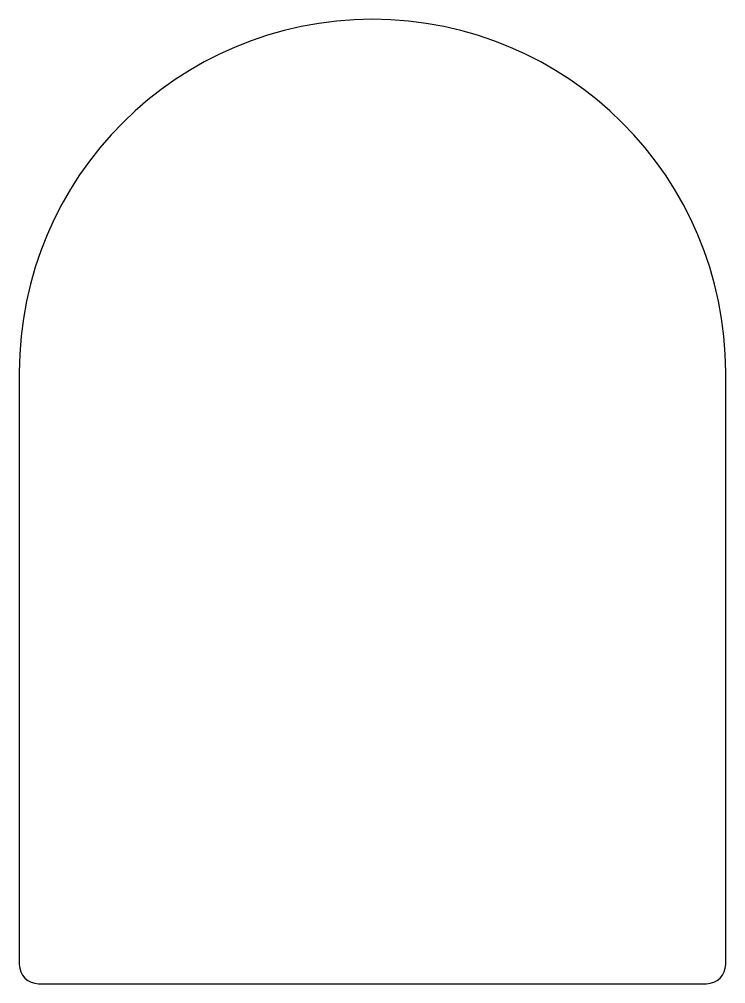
# Model space of a CAD drawing. Header units: millimetres. Extents: x 5.7 to 24, y 2.3 to 27.3.
import ezdxf

# ---------------------------------------------------------------- set-up
doc = ezdxf.new("R2010")
doc.units = ezdxf.units.MM

msp = doc.modelspace()

# ---------------------------------------------------------------- linework, layer by layer
at = {"color": 7, "linetype": 'Continuous', "lineweight": 25}
for p, q in [((5.662, 18.136), (5.662, 2.786)), ((23.962, 2.786), (23.962, 18.136)), ((6.162, 2.286), (23.462, 2.286))]:
    msp.add_line(p, q, dxfattribs=at)
for centre, radius, start, end in [((14.812, 18.136), 9.15, 0, 180), ((6.162, 2.786), 0.5, 180, 270), ((23.462, 2.786), 0.5, 270, 0)]:
    msp.add_arc(centre, radius, start, end, dxfattribs=at)

doc.saveas('drawing.dxf')
